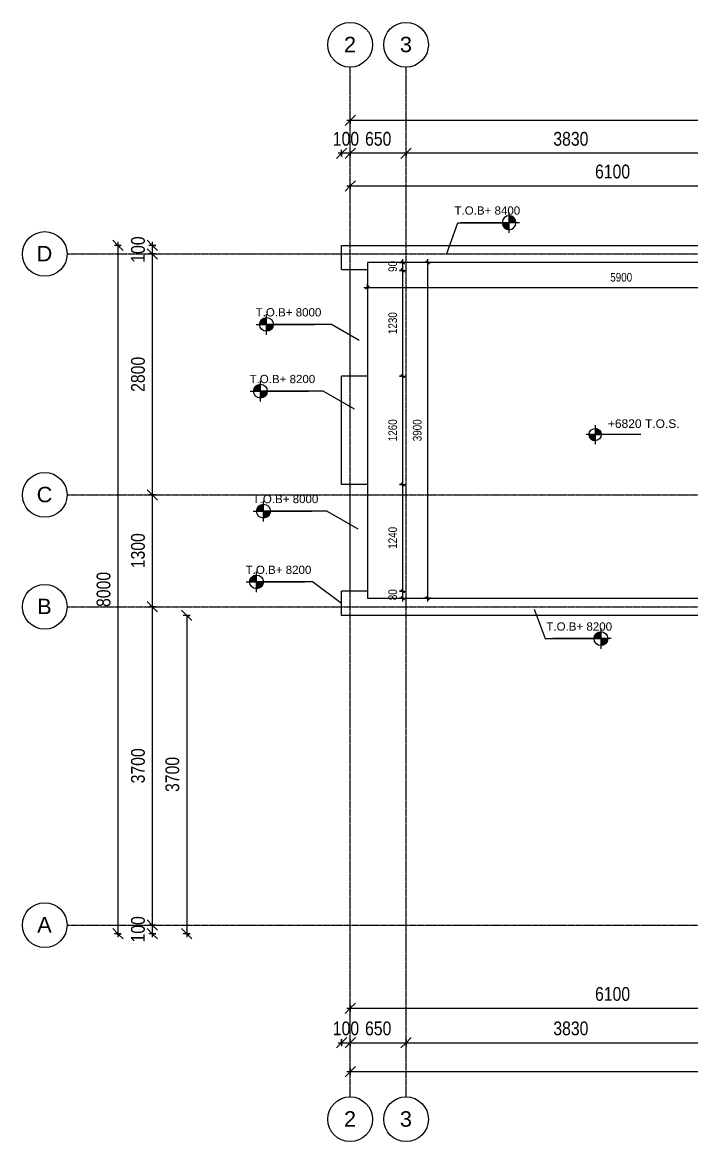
# Model space of a CAD drawing. Header units: millimetres. Extents: x -11768 to 19510, y -4436 to 10550.
# Drawn here: x -11768 to -3999, y -4436 to 8571 of the extents above; entities that cross this region are included whole.
import ezdxf

# ---------------------------------------------------------------- set-up
doc = ezdxf.new("R2010")
doc.units = ezdxf.units.MM
doc.linetypes.add('Grid Line', pattern=[22.225, 12.7, -3.175, 3.175, -3.175])
for name, color, linetype, lineweight in [('A-ANNO-DIMS', 211, 'Continuous', 9), ('A-ANNO-DIMS-40', 211, 'Continuous', 9), ('A-DETL-GENF', 92, 'Continuous', 18), ('A-DETL-MBND', 5, 'Continuous', 18), ('A-DETL-THIN', 151, 'Continuous', 18), ('G-ANNO-DIMS', 111, 'Continuous', 9), ('G-ANNO-TEXT', 231, 'Continuous', 9), ('S-GRID', 1, 'Continuous', 9), ('S-GRID-IDEN', 1, 'Continuous', 9)]:
    doc.layers.add(name, color=color, linetype=linetype, lineweight=lineweight)
doc.styles.add('Arial', font='arial.ttf', dxfattribs={"height": 180})
doc.styles.add('Arial Narrow_2', font='ARIALN.TTF', dxfattribs={"height": 160})
doc.styles.add('Arial Narrow_4', font='ARIALN.TTF', dxfattribs={"height": 100})
doc.styles.add('Arial_1', font='arial.ttf', dxfattribs={"height": 100})
doc.styles.add('Arial_2', font='arial.ttf', dxfattribs={"height": 96})
doc.dimstyles.new('dimension_line', dxfattribs={"dimscale": 304.8, "dimtxt": 102.343097, "dimasz": 0.131234, "dimexe": 0.131234, "dimexo": 0.0625, "dimgap": 0.131234, "dimtad": 1, "dimdec": 0, "dimrnd": 10, "dimzin": 0, "dimdsep": 46, "dimtxsty": 'Arial Narrow_4', "dimblk1": 'OBLIQUE', "dimblk2": 'OBLIQUE', "dimsah": 1, "dimcen": 0.09, "dimdle": 0.131234, "dimazin": 0, "dimtfac": 1, "dimtdec": 4, "dimtix": 1, "dimtmove": 0, "dimatfit": 3, "dimfxl": 0.131234, "dimfxlon": 1, "dimtvp": 1, "dimtolj": 1, "dimtzin": 0, "dimarcsym": 2})
doc.dimstyles.new('dimension_line_3MM', dxfattribs={"dimscale": 304.8, "dimtxt": 163.748956, "dimasz": 0.393701, "dimexe": 0.131234, "dimexo": 0.0625, "dimgap": 0.131234, "dimtad": 1, "dimdec": 0, "dimrnd": 10, "dimzin": 0, "dimdsep": 46, "dimtxsty": 'Arial Narrow_2', "dimblk1": 'OBLIQUE', "dimblk2": 'OBLIQUE', "dimsah": 1, "dimcen": 0.09, "dimdle": 0.131234, "dimazin": 0, "dimtfac": 1, "dimtdec": 4, "dimtix": 1, "dimtmove": 0, "dimatfit": 3, "dimfxl": 0.131234, "dimfxlon": 1, "dimtvp": 1, "dimtolj": 1, "dimtzin": 0, "dimarcsym": 2})

# ---------------------------------------------------------------- blocks, each defined once
blk = doc.blocks.new('Grid - M_Grid Head - Circle-24584-BLOCKWORK UR PLAN')
at = {"layer": 'S-GRID-IDEN'}
blk.add_circle((0, 0), 6.5, dxfattribs=at)
blk = doc.blocks.new('DIMBLOCK11-BLOCKWORK UR PLAN')
at = {"layer": 'A-ANNO-DIMS-40', "lineweight": 18, "transparency": 16777216}
for p, q in [((-7307, 7051), (-7367, 6991)), ((-7307, 7051), (-7247, 7111)), ((-3477, 7051), (-3537, 6991)), ((-3477, 7051), (-3417, 7111))]:
    blk.add_line(p, q, dxfattribs=at)
at = {"layer": 'A-ANNO-DIMS-40', "transparency": 16777216}
for p, q in [((-7307, 7011), (-7307, 7091)), ((-3477, 7051), (-7307, 7051)), ((-7307, 7051), (-7307, 7011)), ((-3477, 7011), (-3477, 7091)), ((-3477, 7051), (-3477, 7011))]:
    blk.add_line(p, q, dxfattribs=at)
at = {"layer": 'A-ANNO-DIMS-40', "color": 0, "transparency": 16777216, "insert": (-5595, 7298), "char_height": 160, "width": 486.57, "attachment_point": 1, "line_spacing_factor": 0.974696, "style": 'Arial Narrow_2'}
blk.add_mtext('3830', dxfattribs=at)
blk = doc.blocks.new('_Oblique')
at = {"color": 0, "linetype": 'ByBlock', "lineweight": -2}
blk.add_line((-0.5, -0.5), (0.5, 0.5), dxfattribs=at)
blk = doc.blocks.new('DIMBLOCK12-BLOCKWORK UR PLAN')
at = {"layer": 'A-ANNO-DIMS-40', "lineweight": 18, "transparency": 16777216}
for p, q in [((-7957, 7051), (-8017, 6991)), ((-7957, 7051), (-7897, 7111)), ((-7307, 7051), (-7367, 6991)), ((-7307, 7051), (-7247, 7111))]:
    blk.add_line(p, q, dxfattribs=at)
at = {"layer": 'A-ANNO-DIMS-40', "transparency": 16777216}
for p, q in [((-7957, 7011), (-7957, 7091)), ((-7307, 7051), (-7957, 7051)), ((-7957, 7051), (-7957, 7011)), ((-7307, 7011), (-7307, 7091)), ((-7307, 7051), (-7307, 7011))]:
    blk.add_line(p, q, dxfattribs=at)
at = {"layer": 'A-ANNO-DIMS-40', "color": 0, "transparency": 16777216, "insert": (-7784, 7298), "char_height": 160, "width": 364.93, "attachment_point": 1, "line_spacing_factor": 0.974696, "style": 'Arial Narrow_2'}
blk.add_mtext('650', dxfattribs=at)
blk = doc.blocks.new('DIMBLOCK13-BLOCKWORK UR PLAN')
at = {"layer": 'A-ANNO-DIMS-40', "lineweight": 18, "transparency": 16777216}
for p, q in [((-8057, 7051), (-8117, 6991)), ((-8057, 7051), (-7997, 7111)), ((-7957, 7051), (-8017, 6991)), ((-7957, 7051), (-7897, 7111))]:
    blk.add_line(p, q, dxfattribs=at)
at = {"layer": 'A-ANNO-DIMS-40', "transparency": 16777216}
for p, q in [((-7957, 7051), (-8097, 7051)), ((-8057, 7011), (-8057, 7091)), ((-8057, 7051), (-8057, 7011)), ((-7957, 7011), (-7957, 7091)), ((-7957, 7051), (-7957, 7011))]:
    blk.add_line(p, q, dxfattribs=at)
at = {"layer": 'A-ANNO-DIMS-40', "color": 0, "transparency": 16777216, "insert": (-8159, 7298), "char_height": 160, "width": 364.93, "attachment_point": 1, "line_spacing_factor": 0.974696, "style": 'Arial Narrow_2'}
blk.add_mtext('100', dxfattribs=at)
blk = doc.blocks.new('DIMBLOCK14-BLOCKWORK UR PLAN')
at = {"layer": 'A-ANNO-DIMS-40', "lineweight": 18, "transparency": 16777216}
for p, q in [((-7957, 7431), (-8017, 7371)), ((-7957, 7431), (-7897, 7491)), ((10143, 7431), (10083, 7371)), ((10143, 7431), (10203, 7491))]:
    blk.add_line(p, q, dxfattribs=at)
at = {"layer": 'A-ANNO-DIMS-40', "transparency": 16777216}
for p, q in [((10183, 7431), (-7997, 7431)), ((-7957, 7391), (-7957, 7471)), ((-7957, 7431), (-7957, 7391)), ((10143, 7391), (10143, 7471)), ((10143, 7431), (10143, 7391))]:
    blk.add_line(p, q, dxfattribs=at)
at = {"layer": 'A-ANNO-DIMS-40', "color": 0, "transparency": 16777216, "insert": (840, 7678), "char_height": 160, "width": 608.21, "attachment_point": 1, "line_spacing_factor": 0.974696, "style": 'Arial Narrow_2'}
blk.add_mtext('18100', dxfattribs=at)
blk = doc.blocks.new('DIMBLOCK15-BLOCKWORK UR PLAN')
at = {"layer": 'A-ANNO-DIMS-40', "lineweight": 18, "transparency": 16777216}
for p, q in [((-7957, -3624), (-8017, -3684)), ((-7957, -3624), (-7897, -3564)), ((10143, -3624), (10083, -3684)), ((10143, -3624), (10203, -3564))]:
    blk.add_line(p, q, dxfattribs=at)
at = {"layer": 'A-ANNO-DIMS-40', "transparency": 16777216}
for p, q in [((10183, -3624), (-7997, -3624)), ((-7957, -3584), (-7957, -3664)), ((-7957, -3624), (-7957, -3584)), ((10143, -3584), (10143, -3664)), ((10143, -3624), (10143, -3584))]:
    blk.add_line(p, q, dxfattribs=at)
at = {"layer": 'A-ANNO-DIMS-40', "color": 0, "transparency": 16777216, "insert": (840, -3377), "char_height": 160, "width": 608.21, "attachment_point": 1, "line_spacing_factor": 0.974696, "style": 'Arial Narrow_2'}
blk.add_mtext('18100', dxfattribs=at)
blk = doc.blocks.new('DIMBLOCK16-BLOCKWORK UR PLAN')
at = {"layer": 'A-ANNO-DIMS-40', "lineweight": 18, "transparency": 16777216}
for p, q in [((-7957, 6671), (-8017, 6611)), ((-7957, 6671), (-7897, 6731)), ((-1857, 6671), (-1917, 6611)), ((-1857, 6671), (-1797, 6731))]:
    blk.add_line(p, q, dxfattribs=at)
at = {"layer": 'A-ANNO-DIMS-40', "transparency": 16777216}
for p, q in [((-7997, 6671), (-1857, 6671)), ((-7957, 6631), (-7957, 6711)), ((-7957, 6671), (-7957, 6631)), ((-1857, 6631), (-1857, 6711)), ((-1857, 6671), (-1857, 6631))]:
    blk.add_line(p, q, dxfattribs=at)
at = {"layer": 'A-ANNO-DIMS-40', "color": 0, "transparency": 16777216, "insert": (-5110, 6918), "char_height": 160, "width": 486.57, "attachment_point": 1, "line_spacing_factor": 0.974696, "style": 'Arial Narrow_2'}
blk.add_mtext('6100', dxfattribs=at)
blk = doc.blocks.new('DIMBLOCK19-BLOCKWORK UR PLAN')
at = {"layer": 'A-ANNO-DIMS-40', "lineweight": 18, "transparency": 16777216}
for p, q in [((-8057, -3287), (-7997, -3227)), ((-7957, -3287), (-7897, -3227)), ((-8057, -3287), (-8117, -3347)), ((-7957, -3287), (-8017, -3347))]:
    blk.add_line(p, q, dxfattribs=at)
at = {"layer": 'A-ANNO-DIMS-40', "transparency": 16777216}
for p, q in [((-8057, -3247), (-8057, -3327)), ((-8057, -3287), (-8057, -3247)), ((-7957, -3247), (-7957, -3327)), ((-7957, -3287), (-7957, -3247)), ((-8097, -3287), (-7957, -3287))]:
    blk.add_line(p, q, dxfattribs=at)
at = {"layer": 'A-ANNO-DIMS-40', "color": 0, "transparency": 16777216, "insert": (-8159, -3040), "char_height": 160, "width": 364.93, "attachment_point": 1, "line_spacing_factor": 0.974696, "style": 'Arial Narrow_2'}
blk.add_mtext('100', dxfattribs=at)
blk = doc.blocks.new('DIMBLOCK20-BLOCKWORK UR PLAN')
at = {"layer": 'A-ANNO-DIMS-40', "lineweight": 18, "transparency": 16777216}
for p, q in [((-7957, -3287), (-7897, -3227)), ((-7307, -3287), (-7247, -3227)), ((-7957, -3287), (-8017, -3347)), ((-7307, -3287), (-7367, -3347))]:
    blk.add_line(p, q, dxfattribs=at)
at = {"layer": 'A-ANNO-DIMS-40', "transparency": 16777216}
for p, q in [((-7957, -3247), (-7957, -3327)), ((-7957, -3287), (-7957, -3247)), ((-7307, -3247), (-7307, -3327)), ((-7307, -3287), (-7307, -3247)), ((-7957, -3287), (-7307, -3287))]:
    blk.add_line(p, q, dxfattribs=at)
at = {"layer": 'A-ANNO-DIMS-40', "color": 0, "transparency": 16777216, "insert": (-7784, -3040), "char_height": 160, "width": 364.93, "attachment_point": 1, "line_spacing_factor": 0.974696, "style": 'Arial Narrow_2'}
blk.add_mtext('650', dxfattribs=at)
blk = doc.blocks.new('DIMBLOCK21-BLOCKWORK UR PLAN')
at = {"layer": 'A-ANNO-DIMS-40', "lineweight": 18, "transparency": 16777216}
for p, q in [((-7307, -3287), (-7247, -3227)), ((-3477, -3287), (-3417, -3227)), ((-7307, -3287), (-7367, -3347)), ((-3477, -3287), (-3537, -3347))]:
    blk.add_line(p, q, dxfattribs=at)
at = {"layer": 'A-ANNO-DIMS-40', "transparency": 16777216}
for p, q in [((-7307, -3247), (-7307, -3327)), ((-7307, -3287), (-7307, -3247)), ((-3477, -3247), (-3477, -3327)), ((-3477, -3287), (-3477, -3247)), ((-7307, -3287), (-3477, -3287))]:
    blk.add_line(p, q, dxfattribs=at)
at = {"layer": 'A-ANNO-DIMS-40', "color": 0, "transparency": 16777216, "insert": (-5595, -3040), "char_height": 160, "width": 486.57, "attachment_point": 1, "line_spacing_factor": 0.974696, "style": 'Arial Narrow_2'}
blk.add_mtext('3830', dxfattribs=at)
blk = doc.blocks.new('DIMBLOCK30-BLOCKWORK UR PLAN')
at = {"layer": 'A-ANNO-DIMS-40', "lineweight": 18, "transparency": 16777216}
for p, q in [((-7957, -2887), (-7897, -2827)), ((-1857, -2887), (-1797, -2827)), ((-7957, -2887), (-8017, -2947)), ((-1857, -2887), (-1917, -2947))]:
    blk.add_line(p, q, dxfattribs=at)
at = {"layer": 'A-ANNO-DIMS-40', "transparency": 16777216}
for p, q in [((-7957, -2847), (-7957, -2927)), ((-7957, -2887), (-7957, -2847)), ((-1857, -2847), (-1857, -2927)), ((-1857, -2887), (-1857, -2847)), ((-7997, -2887), (-1857, -2887))]:
    blk.add_line(p, q, dxfattribs=at)
at = {"layer": 'A-ANNO-DIMS-40', "color": 0, "transparency": 16777216, "insert": (-5110, -2640), "char_height": 160, "width": 486.57, "attachment_point": 1, "line_spacing_factor": 0.974696, "style": 'Arial Narrow_2'}
blk.add_mtext('6100', dxfattribs=at)
blk = doc.blocks.new('DIMBLOCK35-BLOCKWORK UR PLAN')
at = {"layer": 'A-ANNO-DIMS-40', "lineweight": 18, "transparency": 16777216}
for p, q in [((-10658, 5980), (-10718, 6040)), ((-10658, 5980), (-10598, 5920)), ((-10658, -2020), (-10718, -1960)), ((-10658, -2020), (-10598, -2080))]:
    blk.add_line(p, q, dxfattribs=at)
at = {"layer": 'A-ANNO-DIMS-40', "transparency": 16777216}
for p, q in [((-10658, 6020), (-10658, -2060)), ((-10618, 5980), (-10698, 5980)), ((-10658, 5980), (-10618, 5980)), ((-10618, -2020), (-10698, -2020)), ((-10658, -2020), (-10618, -2020))]:
    blk.add_line(p, q, dxfattribs=at)
at = {"layer": 'A-ANNO-DIMS-40', "color": 0, "transparency": 16777216, "insert": (-10905, 1777), "char_height": 160, "width": 486.57, "attachment_point": 1, "rotation": 90, "line_spacing_factor": 0.974696, "style": 'Arial Narrow_2'}
blk.add_mtext('8000', dxfattribs=at)
blk = doc.blocks.new('DIMBLOCK36-BLOCKWORK UR PLAN')
at = {"layer": 'A-ANNO-DIMS-40', "lineweight": 18, "transparency": 16777216}
for p, q in [((-10258, 5980), (-10318, 6040)), ((-10258, 5880), (-10318, 5940)), ((-10258, 5980), (-10198, 5920)), ((-10258, 5880), (-10198, 5820))]:
    blk.add_line(p, q, dxfattribs=at)
at = {"layer": 'A-ANNO-DIMS-40', "transparency": 16777216}
for p, q in [((-10258, 6020), (-10258, 5880)), ((-10218, 5980), (-10298, 5980)), ((-10218, 5880), (-10298, 5880)), ((-10258, 5980), (-10218, 5980)), ((-10258, 5880), (-10218, 5880))]:
    blk.add_line(p, q, dxfattribs=at)
at = {"layer": 'A-ANNO-DIMS-40', "color": 0, "transparency": 16777216, "insert": (-10505, 5778), "char_height": 160, "width": 364.93, "attachment_point": 1, "rotation": 90, "line_spacing_factor": 0.974696, "style": 'Arial Narrow_2'}
blk.add_mtext('100', dxfattribs=at)
blk = doc.blocks.new('DIMBLOCK37-BLOCKWORK UR PLAN')
at = {"layer": 'A-ANNO-DIMS-40', "lineweight": 18, "transparency": 16777216}
for p, q in [((-10258, 5880), (-10318, 5940)), ((-10258, 5880), (-10198, 5820)), ((-10258, 3080), (-10318, 3140)), ((-10258, 3080), (-10198, 3020))]:
    blk.add_line(p, q, dxfattribs=at)
at = {"layer": 'A-ANNO-DIMS-40', "transparency": 16777216}
for p, q in [((-10218, 5880), (-10298, 5880)), ((-10258, 5880), (-10258, 3080)), ((-10258, 5880), (-10218, 5880)), ((-10218, 3080), (-10298, 3080)), ((-10258, 3080), (-10218, 3080))]:
    blk.add_line(p, q, dxfattribs=at)
at = {"layer": 'A-ANNO-DIMS-40', "color": 0, "transparency": 16777216, "insert": (-10505, 4277), "char_height": 160, "width": 486.57, "attachment_point": 1, "rotation": 90, "line_spacing_factor": 0.974696, "style": 'Arial Narrow_2'}
blk.add_mtext('2800', dxfattribs=at)
blk = doc.blocks.new('DIMBLOCK38-BLOCKWORK UR PLAN')
at = {"layer": 'A-ANNO-DIMS-40', "lineweight": 18, "transparency": 16777216}
for p, q in [((-10258, 3080), (-10318, 3140)), ((-10258, 3080), (-10198, 3020)), ((-10258, 1780), (-10318, 1840)), ((-10258, 1780), (-10198, 1720))]:
    blk.add_line(p, q, dxfattribs=at)
at = {"layer": 'A-ANNO-DIMS-40', "transparency": 16777216}
for p, q in [((-10218, 3080), (-10298, 3080)), ((-10258, 3080), (-10258, 1780)), ((-10258, 3080), (-10218, 3080)), ((-10218, 1780), (-10298, 1780)), ((-10258, 1780), (-10218, 1780))]:
    blk.add_line(p, q, dxfattribs=at)
at = {"layer": 'A-ANNO-DIMS-40', "color": 0, "transparency": 16777216, "insert": (-10505, 2227), "char_height": 160, "width": 486.57, "attachment_point": 1, "rotation": 90, "line_spacing_factor": 0.974696, "style": 'Arial Narrow_2'}
blk.add_mtext('1300', dxfattribs=at)
blk = doc.blocks.new('DIMBLOCK39-BLOCKWORK UR PLAN')
at = {"layer": 'A-ANNO-DIMS-40', "lineweight": 18, "transparency": 16777216}
for p, q in [((-10258, 1780), (-10318, 1840)), ((-10258, 1780), (-10198, 1720)), ((-10258, -1920), (-10318, -1860)), ((-10258, -1920), (-10198, -1980))]:
    blk.add_line(p, q, dxfattribs=at)
at = {"layer": 'A-ANNO-DIMS-40', "transparency": 16777216}
for p, q in [((-10218, 1780), (-10298, 1780)), ((-10258, 1780), (-10258, -1920)), ((-10258, 1780), (-10218, 1780)), ((-10218, -1920), (-10298, -1920)), ((-10258, -1920), (-10218, -1920))]:
    blk.add_line(p, q, dxfattribs=at)
at = {"layer": 'A-ANNO-DIMS-40', "color": 0, "transparency": 16777216, "insert": (-10505, -273), "char_height": 160, "width": 486.57, "attachment_point": 1, "rotation": 90, "line_spacing_factor": 0.974696, "style": 'Arial Narrow_2'}
blk.add_mtext('3700', dxfattribs=at)
blk = doc.blocks.new('DIMBLOCK40-BLOCKWORK UR PLAN')
at = {"layer": 'A-ANNO-DIMS-40', "lineweight": 18, "transparency": 16777216}
for p, q in [((-10258, -1920), (-10318, -1860)), ((-10258, -1920), (-10198, -1980)), ((-10258, -2020), (-10318, -1960)), ((-10258, -2020), (-10198, -2080))]:
    blk.add_line(p, q, dxfattribs=at)
at = {"layer": 'A-ANNO-DIMS-40', "transparency": 16777216}
for p, q in [((-10218, -1920), (-10298, -1920)), ((-10258, -1920), (-10258, -2060)), ((-10258, -1920), (-10218, -1920)), ((-10218, -2020), (-10298, -2020)), ((-10258, -2020), (-10218, -2020))]:
    blk.add_line(p, q, dxfattribs=at)
at = {"layer": 'A-ANNO-DIMS-40', "color": 0, "transparency": 16777216, "insert": (-10505, -2122), "char_height": 160, "width": 364.93, "attachment_point": 1, "rotation": 90, "line_spacing_factor": 0.974696, "style": 'Arial Narrow_2'}
blk.add_mtext('100', dxfattribs=at)
blk = doc.blocks.new('DIMBLOCK41-BLOCKWORK UR PLAN')
at = {"layer": 'A-ANNO-DIMS-40', "lineweight": 18, "transparency": 16777216}
for p, q in [((-9858, 1680), (-9918, 1740)), ((-9858, 1680), (-9798, 1620)), ((-9858, -2020), (-9918, -1960)), ((-9858, -2020), (-9798, -2080))]:
    blk.add_line(p, q, dxfattribs=at)
at = {"layer": 'A-ANNO-DIMS-40', "transparency": 16777216}
for p, q in [((-9818, 1680), (-9898, 1680)), ((-9858, 1680), (-9858, -2060)), ((-9858, 1680), (-9818, 1680)), ((-9818, -2020), (-9898, -2020)), ((-9858, -2020), (-9818, -2020))]:
    blk.add_line(p, q, dxfattribs=at)
at = {"layer": 'A-ANNO-DIMS-40', "color": 0, "transparency": 16777216, "insert": (-10105, -373), "char_height": 160, "width": 486.57, "attachment_point": 1, "rotation": 90, "line_spacing_factor": 0.974696, "style": 'Arial Narrow_2'}
blk.add_mtext('3700', dxfattribs=at)
blk = doc.blocks.new('Spot Elevations - M_Spot Elevation - Target Filled-23738-BLOCKWORK UR PLAN')
at = {"layer": 'G-ANNO-DIMS'}
h = blk.add_hatch(color=256, dxfattribs=at)
edge = h.paths.add_edge_path()
edge.add_line((0, 0), (-2, 0))
edge.add_arc((0, 0), 2, 90, 180, ccw=False)
edge.add_line((0, 2), (0, 0))
h = blk.add_hatch(color=256, dxfattribs=at)
edge = h.paths.add_edge_path()
edge.add_line((0, 0), (2, 0))
edge.add_arc((0, 0), 2, 270, 360, ccw=False)
edge.add_line((0, -2), (0, 0))
for p, q in [((-3, 0), (14, 0)), ((0, -3), (0, 3))]:
    blk.add_line(p, q, dxfattribs=at)
blk.add_circle((0, 0), 2, dxfattribs=at)
blk = doc.blocks.new('DIMBLOCK57-BLOCKWORK UR PLAN')
at = {"layer": 'A-ANNO-DIMS-40', "transparency": 16777216}
for p, q in [((-7384, 1960), (-7304, 1960)), ((-7344, 1960), (-7384, 1960)), ((-7344, 1960), (-7364, 1980)), ((-7344, 1840), (-7344, 1960)), ((-7344, 1960), (-7324, 1940)), ((-7384, 1880), (-7304, 1880)), ((-7344, 1880), (-7384, 1880)), ((-7344, 1880), (-7364, 1900)), ((-7344, 1880), (-7324, 1860))]:
    blk.add_line(p, q, dxfattribs=at)
at = {"layer": 'A-ANNO-DIMS-40', "color": 0, "transparency": 16777216, "insert": (-7513, 1856), "char_height": 100, "width": 152.05, "attachment_point": 1, "rotation": 90, "line_spacing_factor": 0.974696, "style": 'Arial Narrow_4'}
blk.add_mtext('80', dxfattribs=at)
blk = doc.blocks.new('DIMBLOCK58-BLOCKWORK UR PLAN')
at = {"layer": 'A-ANNO-DIMS-40', "transparency": 16777216}
for p, q in [((-7384, 3200), (-7304, 3200)), ((-7344, 3200), (-7384, 3200)), ((-7344, 3200), (-7364, 3220)), ((-7344, 1960), (-7344, 3200)), ((-7344, 3200), (-7324, 3180)), ((-7384, 1960), (-7304, 1960)), ((-7344, 1960), (-7384, 1960)), ((-7344, 1960), (-7364, 1980)), ((-7344, 1960), (-7324, 1940))]:
    blk.add_line(p, q, dxfattribs=at)
at = {"layer": 'A-ANNO-DIMS-40', "color": 0, "transparency": 16777216, "insert": (-7513, 2453), "char_height": 100, "width": 304.11, "attachment_point": 1, "rotation": 90, "line_spacing_factor": 0.974696, "style": 'Arial Narrow_4'}
blk.add_mtext('1240', dxfattribs=at)
blk = doc.blocks.new('DIMBLOCK59-BLOCKWORK UR PLAN')
at = {"layer": 'A-ANNO-DIMS-40', "transparency": 16777216}
for p, q in [((-7384, 4460), (-7304, 4460)), ((-7344, 4460), (-7384, 4460)), ((-7344, 4460), (-7364, 4480)), ((-7344, 3200), (-7344, 4460)), ((-7344, 4460), (-7324, 4440)), ((-7384, 3200), (-7304, 3200)), ((-7344, 3200), (-7384, 3200)), ((-7344, 3200), (-7364, 3220)), ((-7344, 3200), (-7324, 3180))]:
    blk.add_line(p, q, dxfattribs=at)
at = {"layer": 'A-ANNO-DIMS-40', "color": 0, "transparency": 16777216, "insert": (-7513, 3703), "char_height": 100, "width": 304.11, "attachment_point": 1, "rotation": 90, "line_spacing_factor": 0.974696, "style": 'Arial Narrow_4'}
blk.add_mtext('1260', dxfattribs=at)
blk = doc.blocks.new('DIMBLOCK60-BLOCKWORK UR PLAN')
at = {"layer": 'A-ANNO-DIMS-40', "transparency": 16777216}
for p, q in [((-7384, 5689), (-7304, 5689)), ((-7344, 5689), (-7384, 5689)), ((-7344, 5689), (-7364, 5709)), ((-7344, 4460), (-7344, 5689)), ((-7344, 5689), (-7324, 5669)), ((-7384, 4460), (-7304, 4460)), ((-7344, 4460), (-7384, 4460)), ((-7344, 4460), (-7364, 4480)), ((-7344, 4460), (-7324, 4440))]:
    blk.add_line(p, q, dxfattribs=at)
at = {"layer": 'A-ANNO-DIMS-40', "color": 0, "transparency": 16777216, "insert": (-7513, 4948), "char_height": 100, "width": 304.11, "attachment_point": 1, "rotation": 90, "line_spacing_factor": 0.974696, "style": 'Arial Narrow_4'}
blk.add_mtext('1230', dxfattribs=at)
blk = doc.blocks.new('DIMBLOCK61-BLOCKWORK UR PLAN')
at = {"layer": 'A-ANNO-DIMS-40', "transparency": 16777216}
for p, q in [((-7384, 5780), (-7304, 5780)), ((-7344, 5780), (-7384, 5780)), ((-7344, 5780), (-7364, 5800)), ((-7344, 5689), (-7344, 5820)), ((-7344, 5780), (-7324, 5760)), ((-7384, 5689), (-7304, 5689)), ((-7344, 5689), (-7384, 5689)), ((-7344, 5689), (-7364, 5709)), ((-7344, 5689), (-7324, 5669))]:
    blk.add_line(p, q, dxfattribs=at)
at = {"layer": 'A-ANNO-DIMS-40', "color": 0, "transparency": 16777216, "insert": (-7513, 5671), "char_height": 100, "width": 152.05, "attachment_point": 1, "rotation": 90, "line_spacing_factor": 0.974696, "style": 'Arial Narrow_4'}
blk.add_mtext('90', dxfattribs=at)
blk = doc.blocks.new('DIMBLOCK62-BLOCKWORK UR PLAN')
at = {"layer": 'A-ANNO-DIMS-40', "transparency": 16777216}
for p, q in [((-7019, 5780), (-7099, 5780)), ((-7059, 5780), (-7079, 5800)), ((-7059, 5820), (-7059, 1840)), ((-7059, 5780), (-7039, 5760)), ((-7059, 5780), (-7019, 5780)), ((-7019, 1880), (-7099, 1880)), ((-7059, 1880), (-7079, 1900)), ((-7059, 1880), (-7039, 1860)), ((-7059, 1880), (-7019, 1880))]:
    blk.add_line(p, q, dxfattribs=at)
at = {"layer": 'A-ANNO-DIMS-40', "color": 0, "transparency": 16777216, "insert": (-7228, 3703), "char_height": 100, "width": 304.11, "attachment_point": 1, "rotation": 90, "line_spacing_factor": 0.974696, "style": 'Arial Narrow_4'}
blk.add_mtext('3900', dxfattribs=at)
blk = doc.blocks.new('DIMBLOCK76-BLOCKWORK UR PLAN')
at = {"layer": 'A-ANNO-DIMS-40', "transparency": 16777216}
for p, q in [((-7797, 5490), (-1817, 5490)), ((-7757, 5490), (-7777, 5470)), ((-7757, 5530), (-7757, 5450)), ((-7757, 5490), (-7757, 5530)), ((-7757, 5490), (-7737, 5510)), ((-1857, 5490), (-1877, 5470)), ((-1857, 5530), (-1857, 5450)), ((-1857, 5490), (-1857, 5530)), ((-1857, 5490), (-1837, 5510))]:
    blk.add_line(p, q, dxfattribs=at)
at = {"layer": 'A-ANNO-DIMS-40', "color": 0, "transparency": 16777216, "insert": (-4933, 5659), "char_height": 100, "width": 304.11, "attachment_point": 1, "line_spacing_factor": 0.974696, "style": 'Arial Narrow_4'}
blk.add_mtext('5900', dxfattribs=at)

msp = doc.modelspace()

# ---------------------------------------------------------------- hatches: boundary and pattern name
at = {"layer": 'A-DETL-GENF'}
msp.add_hatch(color=7, dxfattribs=at).paths.add_polyline_path([(-5107.8, 3711.3), (-5107.8, 3780.2), (-5038.6, 3780.2), (-5041, 3798.4), (-5048, 3815.3), (-5059.1, 3829.8), (-5073.7, 3841), (-5090.6, 3848), (-5108.8, 3850.4), (-5108.8, 3781.6), (-5178.1, 3781.6), (-5175.7, 3763.4), (-5168.7, 3746.5), (-5157.5, 3731.9), (-5143, 3720.7), (-5126, 3713.7)])

# ---------------------------------------------------------------- linework, layer by layer
at = {"layer": 'A-DETL-MBND'}
for p, q in [((-8056.8, 5979.8), (-1878.8, 5979.8)), ((-8056.8, 5699.8), (-8056.8, 5979.8)), ((-1878.8, 5779.8), (-7756.8, 5779.8)), ((-7756.8, 5779.8), (-7756.8, 3199.8)), ((-8056.8, 5699.8), (-7756.8, 5699.8)), ((-7956.8, 4459.8), (-7956.8, 5699.8)), ((-8056.8, 3199.8), (-8056.8, 4459.8)), ((-7756.8, 4459.8), (-8056.8, 4459.8)), ((-4578.6, 3780.8), (-5213.6, 3780.8)), ((-5108.6, 3890.8), (-5108.6, 3670.8)), ((-7756.8, 3199.8), (-8056.8, 3199.8)), ((-7956.8, 1959.8), (-7956.8, 3199.8)), ((-7756.8, 3199.8), (-7756.8, 1879.8)), ((-8056.8, 1679.8), (-8056.8, 1959.8)), ((-7756.8, 1959.8), (-8056.8, 1959.8)), ((-7756.8, 1879.8), (-1857.2, 1879.8)), ((-1856.8, 1679.8), (-8056.8, 1679.8))]:
    msp.add_line(p, q, dxfattribs=at)
msp.add_circle((-5108.6, 3780.8), 70, dxfattribs=at)
at = {"layer": 'A-DETL-THIN'}
for p, q in [((-5108.8, 3781.6), (-5178.1, 3781.6)), ((-5108.8, 3850.4), (-5108.8, 3781.6)), ((-5107.8, 3711.3), (-5107.8, 3780.2)), ((-5107.8, 3780.2), (-5038.6, 3780.2))]:
    msp.add_line(p, q, dxfattribs=at)
for centre, radius, start, end in [((-5107.8, 3781.6), 70.3, 180, 270), ((-5108.8, 3780.2), 70.2, 360, 90)]:
    msp.add_arc(centre, radius, start, end, dxfattribs=at)
at = {"layer": 'G-ANNO-DIMS'}
for p, q in [((-6832.1, 5885.6), (-6706.2, 6243.4)), ((-6706.2, 6243.4), (-6109.9, 6243.4)), ((-8172.9, 5060.6), (-8929.7, 5060.6)), ((-7851, 4874.8), (-8172.9, 5060.6)), ((-8270, 4285.2), (-9000.7, 4285.2)), ((-7908, 4076.2), (-8270, 4285.2)), ((-8228.4, 2890.7), (-8964.8, 2890.7)), ((-7865, 2680.9), (-8228.4, 2890.7)), ((-8396.4, 2068), (-9045.8, 2068)), ((-8056.8, 1816.2), (-8396.4, 2068)), ((-5816.8, 1753.6), (-5690.9, 1409)), ((-5690.9, 1409), (-5041.6, 1409))]:
    msp.add_line(p, q, dxfattribs=at)
at = {"layer": 'S-GRID', "linetype": 'Grid Line'}
for p, q in [((-7957.2, -3916.1), (-7957.2, 8051)), ((-7307.2, -3916.1), (-7307.2, 8051)), ((-11248.3, 5879.8), (13585.7, 5879.8)), ((-11248.3, 3079.8), (13585.7, 3079.8)), ((-11248.3, 1779.8), (13585.7, 1779.8)), ((-11248.3, -1920.2), (13585.7, -1920.2))]:
    msp.add_line(p, q, dxfattribs=at)

# ---------------------------------------------------------------- block references
at = {"layer": 'G-ANNO-DIMS', "extrusion": (0, 0, -1), "xscale": 39.99999999999997, "yscale": 39.99999999999997, "zscale": 39.99999999999997}
msp.add_blockref('Spot Elevations - M_Spot Elevation - Target Filled-23738-BLOCKWORK UR PLAN', (6109.9, 6243.4), dxfattribs=at)
at = {"layer": 'G-ANNO-DIMS', "xscale": 39.99999999999997, "yscale": 39.99999999999997, "zscale": 39.99999999999997}
for p in [(-8929.7, 5060.6), (-9000.7, 4285.2), (-8964.8, 2890.7), (-9045.8, 2068)]:
    msp.add_blockref('Spot Elevations - M_Spot Elevation - Target Filled-23738-BLOCKWORK UR PLAN', p, dxfattribs=at)
at = {"layer": 'G-ANNO-DIMS', "xscale": 39.99999999999997, "yscale": 39.99999999999997, "zscale": 39.99999999999997, "rotation": 180}
msp.add_blockref('Spot Elevations - M_Spot Elevation - Target Filled-23738-BLOCKWORK UR PLAN', (-5041.6, 1409), dxfattribs=at)
at = {"layer": 'S-GRID-IDEN', "xscale": 39.99999999999997, "yscale": 39.99999999999997, "zscale": 39.99999999999997}
for p in [(-7957.2, 8311), (-7307.2, 8311), (-7957.2, -4176.1), (-7307.2, -4176.1)]:
    msp.add_blockref('Grid - M_Grid Head - Circle-24584-BLOCKWORK UR PLAN', p, dxfattribs=at)
at = {"layer": 'S-GRID-IDEN', "xscale": 39.99999999999997, "yscale": 39.99999999999997, "zscale": 39.99999999999997, "rotation": 269.9999999999996}
for p in [(-11508.3, 5879.8), (-11508.3, 3079.8), (-11508.3, 1779.8), (-11508.3, -1920.2)]:
    msp.add_blockref('Grid - M_Grid Head - Circle-24584-BLOCKWORK UR PLAN', p, dxfattribs=at)

# ---------------------------------------------------------------- texts
at = {"layer": 'G-ANNO-DIMS', "char_height": 96, "width": 913.225, "attachment_point": 1, "line_spacing_factor": 0.941778, "style": 'Arial_2'}
for s, insert in [('T.O.B+ 8400', (-6744.4, 6432.6)), ('T.O.B+ 8000', (-9056.2, 5249.8)), ('T.O.B+ 8200', (-9127.2, 4474.4)), ('T.O.B+ 8000', (-9091.3, 3079.8)), ('T.O.B+ 8200', (-9172.3, 2257.1)), ('T.O.B+ 8200', (-5676.1, 1598.2))]:
    msp.add_mtext(s, dxfattribs=dict(at, insert=insert))
at = {"layer": 'G-ANNO-TEXT', "color": 7, "insert": (-4960.8, 3957.9), "char_height": 100, "width": 1013.333, "attachment_point": 1, "style": 'Arial_1'}
msp.add_mtext('+6820 T.O.S.', dxfattribs=at)

# ---------------------------------------------------------------- dimensions: what is measured, and where the dimension line sits
at = {"layer": 'A-ANNO-DIMS'}
for base, p1, p2, dimstyle, override, picture, middle in [((-7956.8, 7431), (10143.2, 7391), (-7956.8, 7391), 'dimension_line_3MM', {"dimpost": '<>', "dimfxl": 18100}, 'DIMBLOCK14-BLOCKWORK UR PLAN', (1093.2, 7552.7)), ((-8056.8, 7051), (-7957.2, 7011), (-8056.8, 7011), 'dimension_line_3MM', {"dimpost": '<>', "dimfxl": 99.577553}, 'DIMBLOCK13-BLOCKWORK UR PLAN', (-8007, 7172.7)), ((-7957.2, 7051), (-7307.2, 7011), (-7957.2, 7011), 'dimension_line_3MM', {"dimpost": '<>', "dimfxl": 649.993799}, 'DIMBLOCK12-BLOCKWORK UR PLAN', (-7632.2, 7172.7)), ((-7307.2, 7051), (-3477.2, 7011), (-7307.2, 7011), 'dimension_line_3MM', {"dimpost": '<>', "dimfxl": 3830}, 'DIMBLOCK11-BLOCKWORK UR PLAN', (-5392.2, 7172.7)), ((-1856.8, 6671), (-7956.8, 6631), (-1856.8, 6631), 'dimension_line_3MM', {"dimpost": '<>', "dimfxl": 6100}, 'DIMBLOCK16-BLOCKWORK UR PLAN', (-4906.8, 6792.7)), ((-1856.8, 5490), (-7756.8, 5530), (-1856.8, 5530), 'dimension_line', {"dimpost": '<>', "dimfxl": 5900}, 'DIMBLOCK76-BLOCKWORK UR PLAN', (-4806.8, 5581.1)), ((-1856.8, -2886.8), (-7956.8, -2846.8), (-1856.8, -2846.8), 'dimension_line_3MM', {"dimpost": '<>', "dimfxl": 6100.046966}, 'DIMBLOCK30-BLOCKWORK UR PLAN', (-4906.8, -2765.1)), ((-7957.2, -3286.8), (-8056.8, -3246.8), (-7957.2, -3246.8), 'dimension_line_3MM', {"dimpost": '<>', "dimfxl": 99.624519}, 'DIMBLOCK19-BLOCKWORK UR PLAN', (-8007, -3165.1)), ((-7307.2, -3286.8), (-7957.2, -3246.8), (-7307.2, -3246.8), 'dimension_line_3MM', {"dimpost": '<>', "dimfxl": 649.993799}, 'DIMBLOCK20-BLOCKWORK UR PLAN', (-7632.2, -3165.1)), ((-3477.2, -3286.8), (-7307.2, -3246.8), (-3477.2, -3246.8), 'dimension_line_3MM', {"dimpost": '<>', "dimfxl": 3830}, 'DIMBLOCK21-BLOCKWORK UR PLAN', (-5392.2, -3165.1))]:
    dim = msp.add_linear_dim(base=base, p1=p1, p2=p2, dimstyle=dimstyle, override=override, dxfattribs=at)
    dim.commit()
    dim.dimension.update_dxf_attribs({"geometry": picture, "text_midpoint": middle})
for base, p1, p2, angle, dimstyle, override, picture, middle in [((-10258, 5879.8), (-10218, 5979.8), (-10218, 5879.8), 90, 'dimension_line_3MM', {"dimpost": '<>', "dimfxl": 100}, 'DIMBLOCK36-BLOCKWORK UR PLAN', (-10379.7, 5929.8)), ((-10658, -2020.2), (-10618, 5979.8), (-10618, -2020.2), 90, 'dimension_line_3MM', {"dimpost": '<>', "dimfxl": 8000}, 'DIMBLOCK35-BLOCKWORK UR PLAN', (-10779.7, 1979.8)), ((-10258, 3079.8), (-10218, 5879.8), (-10218, 3079.8), 90, 'dimension_line_3MM', {"dimpost": '<>', "dimfxl": 2800}, 'DIMBLOCK37-BLOCKWORK UR PLAN', (-10379.7, 4479.8)), ((-7343.7, 5779.8), (-7383.7, 5688.8), (-7383.7, 5779.8), 90, 'dimension_line', {"dimpost": '<>', "dimfxl": 91}, 'DIMBLOCK61-BLOCKWORK UR PLAN', (-7434.7, 5734.3)), ((-7058.8, 1879.8), (-7018.8, 5779.8), (-7018.8, 1879.8), 90, 'dimension_line', {"dimpost": '<>', "dimfxl": 3899.999992}, 'DIMBLOCK62-BLOCKWORK UR PLAN', (-7149.8, 3829.8)), ((-7343.7, 5688.8), (-7383.7, 4459.8), (-7383.7, 5688.8), 90, 'dimension_line', {"dimpost": '<>', "dimfxl": 1229}, 'DIMBLOCK60-BLOCKWORK UR PLAN', (-7434.7, 5074.3)), ((-7343.7, 4459.8), (-7383.7, 3199.8), (-7383.7, 4459.8), 90, 'dimension_line', {"dimpost": '<>', "dimfxl": 1260}, 'DIMBLOCK59-BLOCKWORK UR PLAN', (-7434.7, 3829.8)), ((-10258, 1779.8), (-10218, 3079.8), (-10218, 1779.8), 90, 'dimension_line_3MM', {"dimpost": '<>', "dimfxl": 1300}, 'DIMBLOCK38-BLOCKWORK UR PLAN', (-10379.7, 2429.8)), ((-7343.7, 3199.8), (-7383.7, 1959.8), (-7383.7, 3199.8), 90, 'dimension_line', {"dimpost": '<>', "dimfxl": 1240}, 'DIMBLOCK58-BLOCKWORK UR PLAN', (-7434.7, 2579.8)), ((-7343.7, 1959.8), (-7383.7, 1879.8), (-7383.7, 1959.8), 90, 'dimension_line', {"dimpost": '<>', "dimfxl": 79.999992}, 'DIMBLOCK57-BLOCKWORK UR PLAN', (-7434.7, 1919.8)), ((-10258, -1920.2), (-10218, 1779.8), (-10218, -1920.2), 90, 'dimension_line_3MM', {"dimpost": '<>', "dimfxl": 3700}, 'DIMBLOCK39-BLOCKWORK UR PLAN', (-10379.7, -70.2)), ((-9858, -2020.2), (-9818, 1679.8), (-9818, -2020.2), 90, 'dimension_line_3MM', {"dimpost": '<>', "dimfxl": 3700.000008}, 'DIMBLOCK41-BLOCKWORK UR PLAN', (-9979.7, -170.2)), ((-10258, -2020.2), (-10218, -1920.2), (-10218, -2020.2), 90, 'dimension_line_3MM', {"dimpost": '<>', "dimfxl": 100}, 'DIMBLOCK40-BLOCKWORK UR PLAN', (-10379.7, -1970.2)), ((-7956.8, -3623.5), (10143.2, -3583.5), (-7956.8, -3583.5), 0, 'dimension_line_3MM', {"dimpost": '<>', "dimfxl": 18100.046966}, 'DIMBLOCK15-BLOCKWORK UR PLAN', (1093.2, -3501.8))]:
    dim = msp.add_linear_dim(base=base, p1=p1, p2=p2, angle=angle, dimstyle=dimstyle, override=override, dxfattribs=at)
    dim.commit()
    dim.dimension.update_dxf_attribs({"geometry": picture, "text_midpoint": middle})

# ---------------------------------------------------------------- next in the draw order: texts
at = {"layer": 'S-GRID-IDEN', "char_height": 180, "attachment_point": 1, "style": 'Arial', "bg_fill": 3, "box_fill_scale": 1.25, "bg_fill_color": 256, "bg_fill_true_color": 13158600, "bg_fill_transparency": 0}
for s, insert, width in [('2', (-8028.7, 8404.1), 169.958), ('3', (-7378.7, 8404.1), 169.958), ('D', (-11602, 5973.9), 221.266), ('C', (-11602, 3173.9), 221.266), ('B', (-11595.4, 1873.9), 205.232), ('A', (-11595.4, -1826.1), 205.232), ('2', (-8028.7, -4083.1), 169.958), ('3', (-7378.7, -4083.1), 169.958)]:
    msp.add_mtext(s, dxfattribs=dict(at, insert=insert, width=width))

doc.saveas('drawing.dxf')
